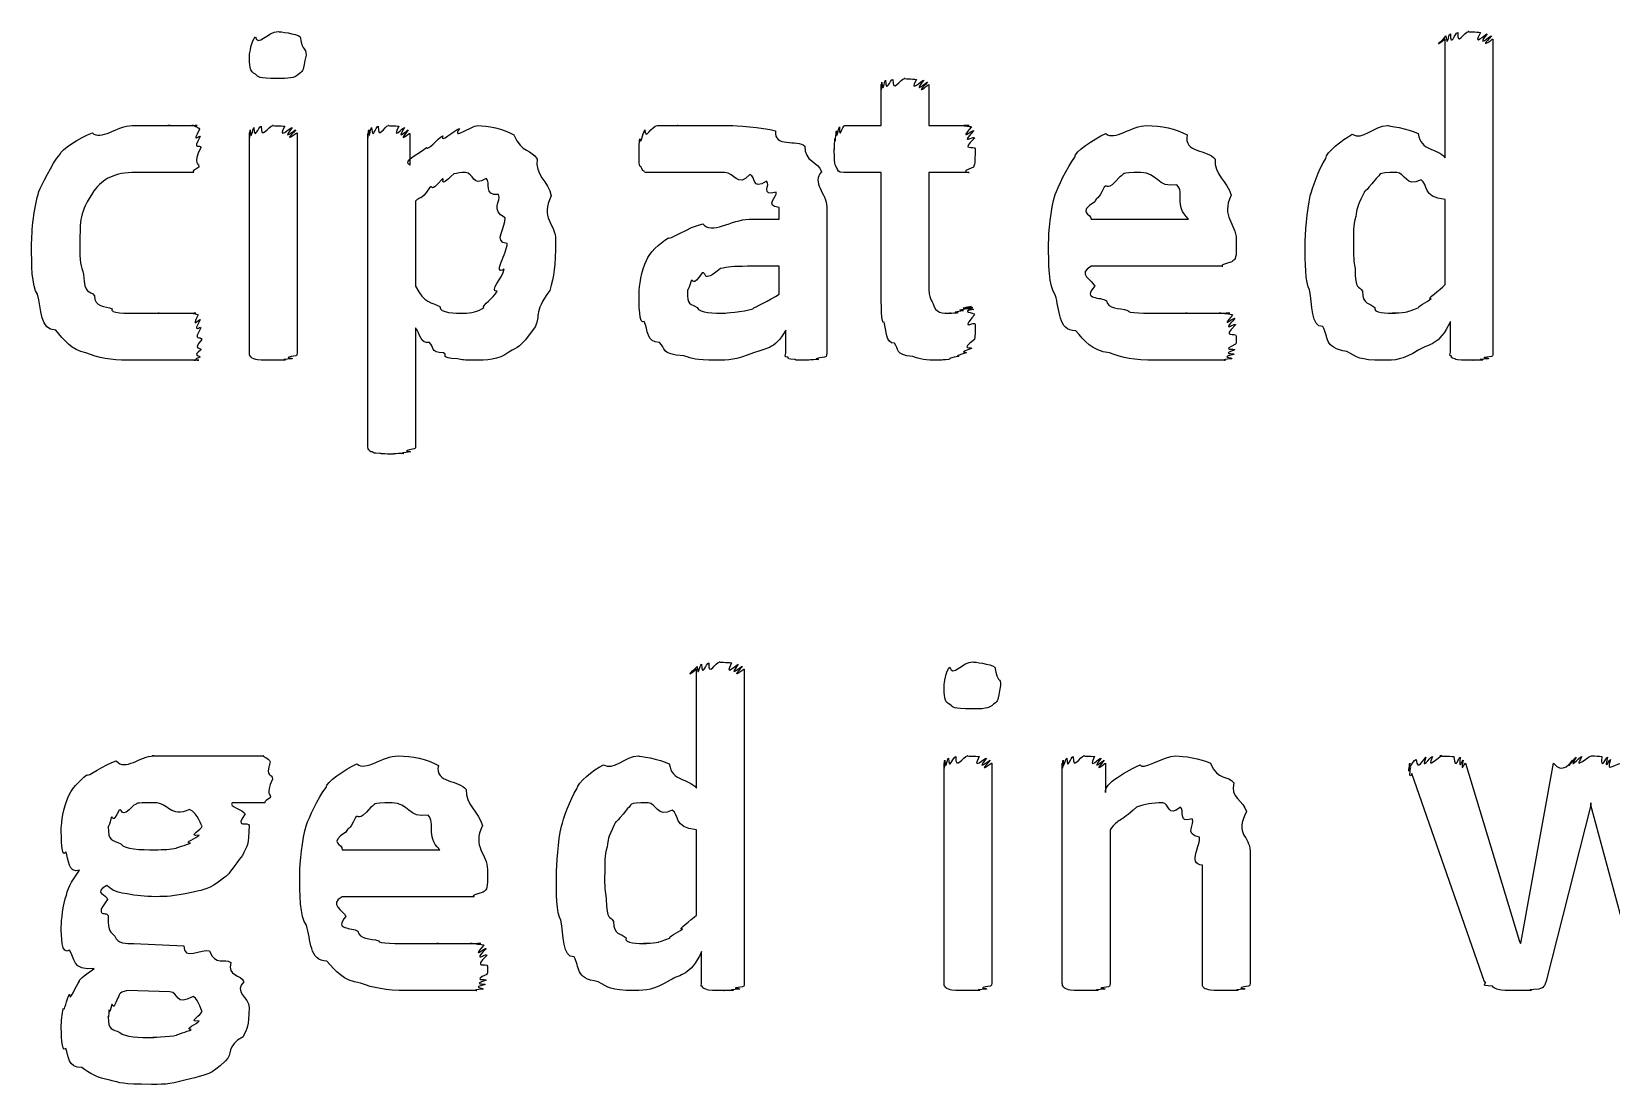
# Model space of a CAD drawing. Header units: millimetres. Extents: x 0 to 216, y 0 to 279.
# Drawn here: x 33.07 to 44.95, y 113.79 to 121.7 of the extents above; entities that cross this region are included whole.
import ezdxf

# ---------------------------------------------------------------- set-up
doc = ezdxf.new("R2010")
doc.units = ezdxf.units.MM
doc.layers.get('0').update_dxf_attribs({"linetype": 'CONTINUOUS'})

msp = doc.modelspace()

# ---------------------------------------------------------------- linework, layer by layer
at = {"color": 0}
for p, q in [((43.6989, 120.751), (43.6989, 121.643)), ((44.0574, 121.643), (44.0574, 119.284)), ((35.1345, 121.522), (35.1345, 121.522)), ((39.4589, 120.993), (39.4589, 121.302)), ((39.817, 121.302), (39.817, 120.993)), ((34.71, 119.284), (34.71, 120.938)), ((35.0683, 120.938), (35.0683, 119.284)), ((35.6002, 118.584), (35.6002, 120.933)), ((35.9145, 120.933), (35.9145, 120.696)), ((39.183, 120.993), (39.4589, 120.993)), ((39.817, 120.993), (40.1204, 120.993)), ((39.4589, 120.64), (39.1777, 120.64)), ((39.4589, 119.747), (39.4589, 120.64)), ((40.1204, 120.64), (39.817, 120.64)), ((39.817, 120.64), (39.817, 119.869)), ((43.6989, 119.797), (43.6989, 120.437)), ((35.9586, 120.425), (35.9586, 119.786)), ((38.6913, 120.288), (38.6913, 120.376)), ((39.0493, 120.381), (39.0493, 119.284)), ((38.4651, 120.288), (38.6913, 120.288)), ((41.0365, 120.288), (41.7696, 120.288)), ((36.6476, 120.106), (36.6476, 120.106)), ((37.0113, 120.133), (37.0113, 120.133)), ((42.128, 120.139), (42.128, 120.078)), ((38.6913, 119.935), (38.4542, 119.935)), ((38.6913, 119.725), (38.6913, 119.935)), ((42.0232, 119.935), (41.0365, 119.935)), ((40.1645, 119.499), (40.1645, 119.499)), ((43.7374, 119.29), (43.7374, 119.521)), ((34.3504, 119.384), (34.3504, 119.384)), ((35.9586, 119.472), (35.9586, 118.584)), ((38.7406, 119.284), (38.7406, 119.455)), ((38.0697, 116.013), (38.0697, 116.906)), ((38.4281, 116.906), (38.4281, 114.547)), ((40.356, 116.785), (40.356, 116.785)), ((34.276, 116.255), (34.8161, 116.255)), ((39.9313, 114.547), (39.9313, 116.2)), ((40.2897, 116.2), (40.2897, 114.547)), ((40.8203, 114.547), (40.8203, 116.2)), ((41.1455, 116.2), (41.1455, 115.98)), ((43.8506, 116.2), (44.2584, 114.861)), ((44.2694, 114.861), (44.5121, 116.2)), ((34.8823, 116.079), (34.8823, 116.079)), ((43.9939, 114.558), (43.4481, 116.123)), ((34.8216, 115.903), (34.5791, 115.903)), ((44.7933, 115.886), (44.4571, 114.563)), ((44.7933, 115.886), (44.7933, 115.903)), ((44.7933, 115.903), (44.7933, 115.886)), ((45.1513, 114.563), (44.7933, 115.886)), ((34.3531, 115.726), (34.3531, 115.726)), ((38.0697, 115.059), (38.0697, 115.699)), ((41.1787, 115.699), (41.1787, 114.547)), ((35.4072, 115.55), (36.1403, 115.55)), ((42.2314, 115.539), (42.2314, 114.547)), ((36.4987, 115.401), (36.4987, 115.34)), ((41.873, 114.547), (41.873, 115.434)), ((36.394, 115.197), (35.4072, 115.197)), ((44.2584, 114.861), (44.2641, 114.844)), ((44.2641, 114.844), (44.2694, 114.861)), ((33.8405, 114.844), (34.2153, 114.828)), ((38.1081, 114.552), (38.1081, 114.784)), ((34.1106, 114.481), (33.7909, 114.492)), ((34.3531, 114.337), (34.3531, 114.337))]:
    msp.add_line(p, q, dxfattribs=at)
for points in [[(34.71, 121.522), (34.71, 121.529), (34.7238, 121.634), (34.7541, 121.66)], [(34.7541, 121.66), (34.772, 121.58), (34.8437, 121.699), (34.925, 121.699)], [(34.925, 121.699), (34.9333, 121.699), (35.06, 121.685), (35.0904, 121.66)], [(35.0904, 121.66), (35.1096, 121.533), (35.1345, 121.591), (35.1345, 121.522)], [(43.6989, 121.643), (43.5832, 121.551), (43.7003, 121.657), (43.7046, 121.666)], [(43.7046, 121.666), (43.7113, 121.567), (43.7226, 121.678), (43.7374, 121.682)], [(43.7374, 121.682), (43.7402, 121.573), (43.7705, 121.689), (43.7928, 121.693)], [(43.7928, 121.693), (43.7843, 121.58), (43.8422, 121.699), (43.8753, 121.699)], [(43.8753, 121.699), (43.8549, 121.699), (43.9416, 121.696), (43.9635, 121.693)], [(43.9635, 121.693), (43.899, 121.573), (44.002, 121.685), (44.0133, 121.682)], [(44.0133, 121.682), (43.9251, 121.567), (44.038, 121.672), (44.0461, 121.666)], [(44.0461, 121.666), (43.9388, 121.551), (44.0574, 121.65), (44.0574, 121.643)], [(34.7541, 121.379), (34.71, 121.393), (34.71, 121.452), (34.71, 121.522)], [(35.1345, 121.522), (35.1096, 121.397), (35.1179, 121.409), (35.0848, 121.384)], [(34.9195, 121.346), (34.7679, 121.346), (34.7831, 121.357), (34.7541, 121.379)], [(35.0848, 121.384), (35.0477, 121.346), (34.9994, 121.346), (34.9195, 121.346)], [(39.4589, 121.302), (39.4589, 121.202), (39.46, 121.31), (39.4642, 121.319)], [(39.4642, 121.319), (39.4698, 121.216), (39.4808, 121.331), (39.4917, 121.335)], [(39.4917, 121.335), (39.4945, 121.225), (39.5249, 121.34), (39.5471, 121.34)], [(39.5471, 121.34), (39.5429, 121.227), (39.6021, 121.346), (39.6353, 121.346)], [(39.6353, 121.346), (39.6131, 121.346), (39.7013, 121.343), (39.7235, 121.34)], [(39.7235, 121.34), (39.66, 121.225), (39.7676, 121.338), (39.7785, 121.335)], [(39.7785, 121.335), (39.6861, 121.216), (39.8018, 121.325), (39.806, 121.319)], [(39.806, 121.319), (39.697, 121.202), (39.817, 121.304), (39.817, 121.302)], [(33.2865, 120.778), (33.2838, 120.806), (33.4367, 120.905), (33.5291, 120.938)], [(33.5291, 120.938), (33.5855, 120.875), (33.7192, 120.993), (33.8267, 120.993)], [(33.8267, 120.993), (33.8612, 120.993), (33.9273, 120.993), (33.9755, 120.993)], [(33.9755, 120.993), (33.9604, 120.993), (34.072, 120.993), (34.1133, 120.993)], [(34.1133, 120.993), (34.0417, 120.993), (34.1905, 120.993), (34.2236, 120.993)], [(34.2236, 120.993), (34.2249, 120.993), (34.2787, 120.993), (34.2897, 120.993)], [(34.2897, 120.993), (34.2511, 120.993), (34.3131, 120.993), (34.3173, 120.993)], [(34.3173, 120.993), (34.2622, 120.993), (34.3297, 120.983), (34.3338, 120.966)], [(34.3338, 120.966), (34.269, 120.842), (34.3393, 120.933), (34.3393, 120.91)], [(34.3393, 120.91), (34.2732, 120.797), (34.3449, 120.861), (34.3449, 120.828)], [(34.71, 120.938), (34.71, 120.846), (34.7114, 120.952), (34.7156, 120.96)], [(34.7156, 120.96), (34.7211, 120.861), (34.7321, 120.972), (34.7431, 120.977)], [(34.7431, 120.977), (34.7459, 120.872), (34.7762, 120.988), (34.7982, 120.988)], [(34.7982, 120.988), (34.7941, 120.875), (34.8534, 120.993), (34.8864, 120.993)], [(34.8864, 120.993), (34.8644, 120.993), (34.9526, 120.99), (34.9746, 120.988)], [(34.9746, 120.988), (34.9112, 120.872), (35.0187, 120.983), (35.0297, 120.977)], [(35.0297, 120.977), (34.9374, 120.861), (35.0532, 120.967), (35.0573, 120.96)], [(35.0573, 120.96), (34.9484, 120.846), (35.0683, 120.945), (35.0683, 120.938)], [(35.6002, 120.933), (35.6002, 120.85), (35.6016, 120.956), (35.6059, 120.96)], [(35.6059, 120.96), (35.6073, 120.861), (35.6168, 120.972), (35.6277, 120.977)], [(35.6277, 120.977), (35.6334, 120.872), (35.6581, 120.988), (35.6775, 120.988)], [(35.6775, 120.988), (35.6732, 120.875), (35.7244, 120.993), (35.7547, 120.993)], [(35.7547, 120.993), (35.7353, 120.993), (35.8126, 120.99), (35.8316, 120.988)], [(35.8316, 120.988), (35.7724, 120.872), (35.8648, 120.983), (35.8757, 120.977)], [(35.8757, 120.977), (35.7988, 120.861), (35.8994, 120.967), (35.9033, 120.96)], [(35.9033, 120.96), (35.8098, 120.846), (35.9145, 120.944), (35.9145, 120.933)], [(36.0412, 120.828), (36.0521, 120.802), (36.1213, 120.894), (36.1625, 120.916)], [(36.1625, 120.916), (36.1364, 120.85), (36.2479, 120.96), (36.2892, 120.971)], [(36.2892, 120.971), (36.2204, 120.875), (36.3788, 120.993), (36.4271, 120.993)], [(36.4271, 120.993), (36.4931, 120.993), (36.6229, 120.968), (36.697, 120.922)], [(36.697, 120.922), (36.7577, 120.784), (36.8293, 120.817), (36.8734, 120.74)], [(37.6439, 120.894), (37.6495, 120.831), (37.6633, 120.938), (37.6823, 120.96)], [(37.6823, 120.96), (37.6851, 120.875), (37.7321, 120.993), (37.7762, 120.993)], [(37.7762, 120.993), (37.7733, 120.993), (37.8714, 120.993), (37.9307, 120.993)], [(37.9307, 120.993), (37.8919, 120.993), (38.0517, 120.993), (38.118, 120.993)], [(38.118, 120.993), (38.1455, 120.993), (38.257, 120.993), (38.3275, 120.993)], [(38.3275, 120.993), (38.3466, 120.993), (38.5713, 120.979), (38.6637, 120.954)], [(38.6637, 120.954), (38.6486, 120.824), (38.8288, 120.89), (38.8842, 120.839)], [(39.1114, 120.899), (39.1128, 120.835), (39.1185, 120.939), (39.1224, 120.954)], [(39.1224, 120.954), (39.1238, 120.863), (39.1365, 120.978), (39.1446, 120.982)], [(39.1446, 120.982), (39.1418, 120.875), (39.1679, 120.993), (39.183, 120.993)], [(40.1204, 120.993), (40.0237, 120.993), (40.1327, 120.989), (40.1366, 120.982)], [(40.1366, 120.982), (40.0346, 120.863), (40.1493, 120.968), (40.1532, 120.954)], [(40.1532, 120.954), (40.0431, 120.835), (40.1588, 120.922), (40.1588, 120.899)], [(40.9152, 120.756), (40.9113, 120.795), (41.0545, 120.891), (41.1469, 120.933)], [(41.1469, 120.933), (41.2129, 120.875), (41.3413, 120.993), (41.4556, 120.993)], [(41.4556, 120.993), (41.5618, 120.993), (41.6733, 120.968), (41.7587, 120.922)], [(41.7587, 120.922), (41.7311, 120.784), (41.9132, 120.817), (41.9682, 120.74)], [(42.8004, 120.745), (42.8032, 120.79), (42.9218, 120.886), (42.999, 120.927)], [(42.999, 120.927), (43.0759, 120.875), (43.1641, 120.993), (43.2636, 120.993)], [(43.2636, 120.993), (43.2594, 120.993), (43.4248, 120.972), (43.495, 120.933)], [(43.495, 120.933), (43.5169, 120.795), (43.633, 120.831), (43.6989, 120.751)], [(34.3449, 120.828), (34.2732, 120.696), (34.3393, 120.708), (34.3283, 120.679)], [(35.9145, 120.696), (35.8539, 120.729), (35.9999, 120.79), (36.0412, 120.828)], [(37.6382, 120.795), (37.6382, 120.787), (37.6396, 120.872), (37.6439, 120.894)], [(37.6382, 120.729), (37.6382, 120.72), (37.6382, 120.773), (37.6382, 120.795)], [(38.8842, 120.839), (38.88, 120.72), (38.9848, 120.723), (39.0109, 120.646)], [(39.1061, 120.817), (39.1061, 120.79), (39.1072, 120.878), (39.1114, 120.899)], [(39.1224, 120.679), (39.1061, 120.696), (39.1061, 120.753), (39.1061, 120.817)], [(40.1588, 120.899), (40.0459, 120.79), (40.1645, 120.85), (40.1645, 120.817)], [(40.1645, 120.817), (40.1645, 120.696), (40.1602, 120.708), (40.1532, 120.679)], [(33.1266, 120.497), (33.1487, 120.541), (33.2204, 120.704), (33.2865, 120.778)], [(34.3283, 120.679), (34.2511, 120.64), (34.3035, 120.64), (34.2897, 120.64)], [(36.8734, 120.74), (36.8487, 120.629), (36.9563, 120.57), (36.9782, 120.464)], [(37.6548, 120.679), (37.641, 120.68), (37.641, 120.709), (37.6382, 120.729)], [(37.677, 120.651), (37.6562, 120.654), (37.6619, 120.668), (37.6548, 120.679)], [(39.1777, 120.64), (39.1308, 120.64), (39.1365, 120.653), (39.1224, 120.679)], [(40.1532, 120.679), (40.0322, 120.64), (40.1341, 120.64), (40.1204, 120.64)], [(40.7666, 120.475), (40.7857, 120.522), (40.852, 120.679), (40.9152, 120.756)], [(41.9682, 120.74), (41.9587, 120.629), (42.0631, 120.571), (42.0896, 120.469)], [(42.6847, 120.464), (42.697, 120.515), (42.7482, 120.668), (42.8004, 120.745)], [(33.8542, 120.64), (33.6917, 120.64), (33.6131, 120.594), (33.5401, 120.503)], [(34.0251, 120.64), (33.8942, 120.64), (33.9204, 120.64), (33.8542, 120.64)], [(34.1464, 120.64), (34.1078, 120.64), (34.072, 120.64), (34.0251, 120.64)], [(34.2346, 120.64), (34.1767, 120.64), (34.1822, 120.64), (34.1464, 120.64)], [(34.2897, 120.64), (34.2208, 120.64), (34.2567, 120.64), (34.2346, 120.64)], [(36.1569, 120.591), (36.0592, 120.475), (36.0962, 120.554), (36.0634, 120.525)], [(36.2451, 120.629), (36.1184, 120.508), (36.1858, 120.609), (36.1569, 120.591)], [(36.3333, 120.64), (36.2948, 120.64), (36.274, 120.636), (36.2451, 120.629)], [(36.4878, 120.596), (36.3859, 120.522), (36.3954, 120.64), (36.3333, 120.64)], [(36.5813, 120.475), (36.467, 120.464), (36.5277, 120.566), (36.4878, 120.596)], [(37.7045, 120.64), (37.6714, 120.64), (37.6837, 120.643), (37.677, 120.651)], [(37.7762, 120.64), (37.6961, 120.64), (37.7183, 120.64), (37.7045, 120.64)], [(37.8975, 120.64), (37.7624, 120.64), (37.8093, 120.64), (37.7762, 120.64)], [(38.063, 120.64), (37.9758, 120.64), (37.9444, 120.64), (37.8975, 120.64)], [(38.2834, 120.64), (38.1042, 120.64), (38.1289, 120.64), (38.063, 120.64)], [(38.4708, 120.624), (38.3769, 120.522), (38.3565, 120.64), (38.2834, 120.64)], [(38.5974, 120.574), (38.4789, 120.5), (38.5216, 120.613), (38.4708, 120.624)], [(38.669, 120.492), (38.5452, 120.456), (38.6306, 120.552), (38.5974, 120.574)], [(39.0109, 120.646), (38.9308, 120.566), (39.0493, 120.481), (39.0493, 120.381)], [(41.2517, 120.607), (41.1469, 120.482), (41.1688, 120.563), (41.1357, 120.53)], [(41.4115, 120.64), (41.238, 120.64), (41.2983, 120.629), (41.2517, 120.607)], [(41.6814, 120.547), (41.5353, 120.522), (41.5325, 120.64), (41.4115, 120.64)], [(43.1807, 120.596), (43.0788, 120.464), (43.1063, 120.526), (43.0816, 120.475)], [(43.3352, 120.64), (43.1641, 120.64), (43.2248, 120.625), (43.1807, 120.596)], [(43.5169, 120.585), (43.4026, 120.522), (43.3973, 120.64), (43.3352, 120.64)], [(43.6989, 120.437), (43.5197, 120.453), (43.5751, 120.552), (43.5169, 120.585)], [(33.0715, 120.089), (33.0715, 120.2), (33.0895, 120.387), (33.1266, 120.497)], [(33.5401, 120.503), (33.4312, 120.338), (33.4353, 120.278), (33.4353, 120.106)], [(36.0634, 120.525), (35.9929, 120.42), (35.9943, 120.465), (35.9586, 120.425)], [(36.631, 120.299), (36.5153, 120.361), (36.6063, 120.422), (36.5813, 120.475)], [(36.9782, 120.464), (36.8928, 120.301), (37.0113, 120.25), (37.0113, 120.133)], [(38.6913, 120.376), (38.5755, 120.39), (38.6828, 120.458), (38.669, 120.492)], [(40.7169, 120.106), (40.7169, 120.184), (40.7335, 120.365), (40.7666, 120.475)], [(41.1357, 120.53), (41.0834, 120.42), (41.082, 120.464), (41.064, 120.42)], [(41.7696, 120.288), (41.6567, 120.398), (41.7435, 120.483), (41.6814, 120.547)], [(42.0896, 120.469), (42.0095, 120.305), (42.128, 120.256), (42.128, 120.139)], [(42.6462, 120.089), (42.6462, 120.177), (42.6586, 120.354), (42.6847, 120.464)], [(43.0816, 120.475), (43.028, 120.365), (43.0375, 120.372), (43.0265, 120.31)], [(41.064, 120.42), (40.9293, 120.334), (41.0365, 120.334), (41.0365, 120.288)], [(43.0265, 120.31), (43.0057, 120.239), (43.01, 120.184), (43.01, 120.122)], [(36.6476, 120.106), (36.5333, 120.114), (36.642, 120.235), (36.631, 120.299)], [(37.8587, 120.15), (37.8548, 120.125), (38.0146, 120.232), (38.118, 120.255)], [(38.118, 120.255), (38.1787, 120.169), (38.3357, 120.288), (38.4651, 120.288)], [(33.1156, 119.725), (33.0715, 119.783), (33.0715, 119.953), (33.0715, 120.089)], [(33.4353, 120.106), (33.4312, 119.96), (33.4436, 119.94), (33.4629, 119.874)], [(36.6254, 119.913), (36.5333, 119.864), (36.6476, 120.04), (36.6476, 120.106)], [(37.0113, 120.133), (37.0113, 119.926), (36.9962, 119.866), (36.9672, 119.753)], [(37.6936, 119.979), (37.7155, 120.034), (37.7885, 120.106), (37.8587, 120.15)], [(40.7666, 119.72), (40.7169, 119.783), (40.7169, 119.958), (40.7169, 120.106)], [(42.128, 120.078), (42.128, 119.979), (42.1171, 119.99), (42.0949, 119.968)], [(42.6791, 119.759), (42.6462, 119.805), (42.6462, 119.975), (42.6462, 120.089)], [(43.01, 120.122), (43.0057, 119.99), (43.0128, 119.984), (43.0209, 119.918)], [(37.6382, 119.736), (37.6382, 119.776), (37.6562, 119.908), (37.6936, 119.979)], [(42.0949, 119.968), (41.9654, 119.935), (42.0479, 119.935), (42.0232, 119.935)], [(33.4629, 119.874), (33.4684, 119.714), (33.5084, 119.759), (33.5456, 119.714)], [(36.5704, 119.747), (36.5069, 119.743), (36.6145, 119.853), (36.6254, 119.913)], [(38.1123, 119.885), (38.0351, 119.769), (38.0478, 119.849), (38.0298, 119.825)], [(38.2503, 119.918), (38.1081, 119.798), (38.1483, 119.899), (38.1123, 119.885)], [(38.4542, 119.935), (38.3399, 119.935), (38.3081, 119.929), (38.2503, 119.918)], [(39.817, 119.869), (39.8141, 119.677), (39.8279, 119.701), (39.8501, 119.654)], [(41.0365, 119.935), (40.9293, 119.88), (41.045, 119.83), (41.064, 119.786)], [(43.0209, 119.918), (43.0237, 119.743), (43.0498, 119.798), (43.0759, 119.747)], [(33.2534, 119.455), (33.1336, 119.452), (33.1487, 119.618), (33.1156, 119.725)], [(35.9586, 119.786), (36.0193, 119.651), (36.0811, 119.668), (36.1403, 119.632)], [(36.4712, 119.626), (36.4561, 119.64), (36.5442, 119.695), (36.5704, 119.747)], [(36.9672, 119.753), (36.8378, 119.585), (36.9023, 119.549), (36.8515, 119.472)], [(37.677, 119.521), (37.6382, 119.485), (37.6382, 119.655), (37.6382, 119.736)], [(38.0298, 119.825), (37.998, 119.721), (38.0023, 119.776), (38.0023, 119.747)], [(38.0023, 119.747), (37.998, 119.64), (38.0256, 119.655), (38.0739, 119.626)], [(38.4926, 119.615), (38.505, 119.629), (38.6211, 119.677), (38.6913, 119.725)], [(39.4808, 119.516), (39.4589, 119.485), (39.4589, 119.659), (39.4589, 119.747)], [(40.9208, 119.45), (40.7857, 119.45), (40.8023, 119.612), (40.7666, 119.72)], [(41.064, 119.786), (40.9663, 119.677), (41.111, 119.709), (41.1522, 119.676)], [(42.7785, 119.483), (42.6903, 119.475), (42.7013, 119.651), (42.6791, 119.759)], [(43.0759, 119.747), (43.0759, 119.644), (43.1327, 119.659), (43.1698, 119.626)], [(43.5942, 119.692), (43.5462, 119.684), (43.6619, 119.756), (43.6989, 119.797)], [(33.5456, 119.714), (33.5414, 119.626), (33.6255, 119.637), (33.6779, 119.615)], [(33.6779, 119.615), (33.6476, 119.582), (33.7936, 119.582), (33.8598, 119.582)], [(36.1403, 119.632), (36.1364, 119.582), (36.2589, 119.582), (36.3224, 119.582)], [(36.3224, 119.582), (36.3746, 119.582), (36.4299, 119.596), (36.4712, 119.626)], [(38.0739, 119.626), (38.0972, 119.582), (38.1963, 119.582), (38.2887, 119.582)], [(38.2887, 119.582), (38.2626, 119.582), (38.4295, 119.593), (38.4926, 119.615)], [(39.8501, 119.654), (39.8625, 119.582), (39.9189, 119.582), (39.9824, 119.582)], [(40.0375, 119.587), (39.9768, 119.593), (40.065, 119.6), (40.0763, 119.604)], [(40.0763, 119.604), (40.0018, 119.604), (40.101, 119.616), (40.1091, 119.621)], [(40.1091, 119.621), (40.0209, 119.615), (40.1285, 119.632), (40.1366, 119.632)], [(40.1366, 119.632), (40.0322, 119.615), (40.1436, 119.629), (40.1479, 119.626)], [(40.1479, 119.626), (40.0389, 119.611), (40.1532, 119.621), (40.1532, 119.61)], [(40.1532, 119.61), (40.0431, 119.593), (40.1588, 119.589), (40.1588, 119.571)], [(41.1522, 119.676), (41.1649, 119.615), (41.2461, 119.622), (41.312, 119.604)], [(41.312, 119.604), (41.2972, 119.582), (41.4584, 119.582), (41.5548, 119.582)], [(43.1698, 119.626), (43.1532, 119.582), (43.2608, 119.582), (43.3243, 119.582)], [(43.4125, 119.593), (43.4206, 119.596), (43.4703, 119.611), (43.5007, 119.626)], [(43.5007, 119.626), (43.4799, 119.629), (43.561, 119.666), (43.5942, 119.692)], [(33.8598, 119.582), (33.8983, 119.582), (33.9824, 119.582), (34.0306, 119.582)], [(34.0306, 119.582), (33.9935, 119.582), (34.1202, 119.582), (34.1574, 119.582)], [(34.1574, 119.582), (34.185, 119.582), (34.2236, 119.582), (34.2456, 119.582)], [(34.2456, 119.582), (34.2319, 119.582), (34.2911, 119.582), (34.3063, 119.582)], [(34.3063, 119.582), (34.2539, 119.582), (34.3187, 119.578), (34.3228, 119.571)], [(34.3228, 119.571), (34.2649, 119.45), (34.3352, 119.55), (34.3393, 119.532)], [(34.3393, 119.532), (34.2732, 119.417), (34.3449, 119.496), (34.3449, 119.472)], [(37.7927, 119.362), (37.6936, 119.362), (37.7059, 119.458), (37.677, 119.521)], [(39.558, 119.356), (39.4917, 119.357), (39.4988, 119.452), (39.4808, 119.516)], [(39.9824, 119.582), (39.9464, 119.582), (40.0223, 119.584), (40.0375, 119.587)], [(40.1588, 119.571), (40.0459, 119.439), (40.1645, 119.528), (40.1645, 119.499)], [(40.1645, 119.499), (40.1645, 119.362), (40.1616, 119.412), (40.1588, 119.384)], [(41.5548, 119.582), (41.5879, 119.582), (41.6994, 119.582), (41.7587, 119.582)], [(41.7587, 119.582), (41.705, 119.582), (41.8663, 119.582), (41.9075, 119.582)], [(41.9075, 119.582), (41.9075, 119.582), (41.9862, 119.582), (42.0123, 119.582)], [(42.0123, 119.582), (41.9626, 119.582), (42.0631, 119.582), (42.0783, 119.582)], [(42.0783, 119.582), (41.9876, 119.582), (42.0963, 119.578), (42.1005, 119.571)], [(42.1005, 119.571), (41.9985, 119.452), (42.1128, 119.557), (42.1171, 119.543)], [(42.1171, 119.543), (42.0067, 119.428), (42.1224, 119.516), (42.1224, 119.494)], [(42.1224, 119.494), (42.0095, 119.384), (42.128, 119.444), (42.128, 119.411)], [(42.9602, 119.295), (42.7814, 119.32), (42.8255, 119.406), (42.7785, 119.483)], [(43.3243, 119.582), (43.2442, 119.582), (43.3821, 119.585), (43.4125, 119.593)], [(43.7374, 119.521), (43.6492, 119.331), (43.5804, 119.357), (43.5007, 119.306)], [(33.4794, 119.284), (33.372, 119.306), (33.3155, 119.381), (33.2534, 119.455)], [(34.3449, 119.472), (34.276, 119.364), (34.3504, 119.417), (34.3504, 119.384)], [(34.3504, 119.384), (34.276, 119.302), (34.3476, 119.328), (34.3449, 119.306)], [(36.0634, 119.362), (35.9929, 119.35), (35.9943, 119.43), (35.9586, 119.472)], [(36.1678, 119.284), (36.0634, 119.287), (36.099, 119.331), (36.0634, 119.362)], [(36.8515, 119.472), (36.7358, 119.313), (36.7358, 119.334), (36.6586, 119.29)], [(37.9748, 119.262), (37.7927, 119.273), (37.8435, 119.318), (37.7927, 119.362)], [(38.7406, 119.455), (38.6525, 119.302), (38.5865, 119.32), (38.4983, 119.284)], [(40.1588, 119.384), (40.0389, 119.302), (40.1479, 119.331), (40.1366, 119.318)], [(41.1745, 119.284), (41.0393, 119.302), (40.9896, 119.375), (40.9208, 119.45)], [(42.128, 119.411), (42.128, 119.328), (42.1252, 119.368), (42.1224, 119.35)], [(33.7936, 119.229), (33.6696, 119.229), (33.5704, 119.247), (33.4794, 119.284)], [(34.3393, 119.251), (34.269, 119.229), (34.3352, 119.229), (34.3283, 119.229)], [(34.3449, 119.306), (34.2732, 119.258), (34.3421, 119.265), (34.3393, 119.251)], [(34.7156, 119.262), (34.71, 119.258), (34.71, 119.276), (34.71, 119.284)], [(34.7431, 119.24), (34.7211, 119.243), (34.7224, 119.254), (34.7156, 119.262)], [(35.0573, 119.262), (34.9374, 119.243), (35.0435, 119.247), (35.0297, 119.24)], [(35.0683, 119.284), (35.0655, 119.258), (35.0642, 119.269), (35.0573, 119.262)], [(36.2726, 119.24), (36.1322, 119.247), (36.2038, 119.265), (36.1678, 119.284)], [(36.6586, 119.29), (36.5813, 119.229), (36.4931, 119.229), (36.394, 119.229)], [(38.2171, 119.229), (38.0531, 119.229), (38.0478, 119.24), (37.9748, 119.262)], [(38.4983, 119.284), (38.3575, 119.229), (38.3163, 119.229), (38.2171, 119.229)], [(38.7572, 119.251), (38.7255, 119.251), (38.7406, 119.269), (38.7406, 119.284)], [(38.807, 119.235), (38.7477, 119.236), (38.7685, 119.243), (38.7572, 119.251)], [(39.0331, 119.251), (38.9089, 119.236), (39.0052, 119.237), (38.9834, 119.235)], [(39.0493, 119.284), (39.0493, 119.251), (39.044, 119.258), (39.0331, 119.251)], [(39.6956, 119.257), (39.5609, 119.269), (39.5937, 119.312), (39.558, 119.356)], [(39.8886, 119.229), (39.7895, 119.229), (39.751, 119.237), (39.6956, 119.257)], [(40.0375, 119.257), (39.9397, 119.24), (39.9905, 119.242), (39.9658, 119.235)], [(40.0981, 119.284), (39.9838, 119.254), (40.0597, 119.264), (40.0375, 119.257)], [(40.1366, 119.318), (40.0209, 119.276), (40.1161, 119.295), (40.0981, 119.284)], [(41.5216, 119.229), (41.3561, 119.229), (41.2736, 119.247), (41.1745, 119.284)], [(42.1114, 119.273), (41.9957, 119.247), (42.1019, 119.251), (42.0949, 119.24)], [(42.1171, 119.306), (42.0028, 119.269), (42.1143, 119.284), (42.1114, 119.273)], [(42.1224, 119.35), (42.0067, 119.295), (42.1199, 119.32), (42.1171, 119.306)], [(43.2304, 119.229), (43.0498, 119.229), (43.0375, 119.251), (42.9602, 119.295)], [(43.5007, 119.306), (43.3698, 119.229), (43.3296, 119.229), (43.2304, 119.229)], [(43.743, 119.262), (43.7265, 119.258), (43.7374, 119.279), (43.7374, 119.29)], [(43.7705, 119.24), (43.7374, 119.243), (43.7501, 119.254), (43.743, 119.262)], [(44.0461, 119.257), (43.9279, 119.243), (44.0351, 119.247), (44.0242, 119.24)], [(44.0574, 119.284), (44.0574, 119.254), (44.0531, 119.264), (44.0461, 119.257)], [(33.9535, 119.229), (33.8432, 119.229), (33.8487, 119.229), (33.7936, 119.229)], [(34.1023, 119.229), (33.9494, 119.229), (34.0086, 119.229), (33.9535, 119.229)], [(34.2236, 119.229), (34.1588, 119.229), (34.1492, 119.229), (34.1023, 119.229)], [(34.3008, 119.229), (34.2291, 119.229), (34.2594, 119.229), (34.2236, 119.229)], [(34.3283, 119.229), (34.258, 119.229), (34.3145, 119.229), (34.3008, 119.229)], [(34.7982, 119.229), (34.7459, 119.232), (34.7569, 119.236), (34.7431, 119.24)], [(34.8864, 119.229), (34.7941, 119.229), (34.823, 119.229), (34.7982, 119.229)], [(34.9746, 119.229), (34.8644, 119.229), (34.9222, 119.229), (34.8864, 119.229)], [(35.0297, 119.24), (34.9112, 119.232), (34.9994, 119.232), (34.9746, 119.229)], [(36.394, 119.229), (36.3195, 119.229), (36.3086, 119.232), (36.2726, 119.24)], [(38.8952, 119.229), (38.7918, 119.229), (38.8288, 119.231), (38.807, 119.235)], [(38.9834, 119.235), (38.8691, 119.229), (38.935, 119.229), (38.8952, 119.229)], [(39.9658, 119.235), (39.8886, 119.229), (39.9136, 119.229), (39.8886, 119.229)], [(41.7368, 119.229), (41.5657, 119.229), (41.5988, 119.229), (41.5216, 119.229)], [(41.9132, 119.229), (41.8151, 119.229), (41.8028, 119.229), (41.7368, 119.229)], [(42.0398, 119.229), (41.9185, 119.229), (41.964, 119.229), (41.9132, 119.229)], [(42.0949, 119.24), (41.9848, 119.229), (42.073, 119.229), (42.0398, 119.229)], [(43.8203, 119.229), (43.7624, 119.232), (43.7843, 119.236), (43.7705, 119.24)], [(43.9028, 119.229), (43.8037, 119.229), (43.8422, 119.229), (43.8203, 119.229)], [(43.9745, 119.229), (43.8616, 119.229), (43.9279, 119.229), (43.9028, 119.229)], [(44.0242, 119.24), (43.9057, 119.232), (43.9967, 119.232), (43.9745, 119.229)], [(35.6059, 118.557), (35.6002, 118.554), (35.6002, 118.573), (35.6002, 118.584)], [(35.6334, 118.54), (35.6112, 118.539), (35.6126, 118.55), (35.6059, 118.557)], [(35.6884, 118.529), (35.6362, 118.528), (35.6471, 118.533), (35.6334, 118.54)], [(35.7766, 118.524), (35.6842, 118.524), (35.7131, 118.526), (35.6884, 118.529)], [(35.8648, 118.529), (35.7547, 118.524), (35.8126, 118.524), (35.7766, 118.524)], [(35.9198, 118.54), (35.8013, 118.528), (35.8895, 118.529), (35.8648, 118.529)], [(35.9474, 118.562), (35.8278, 118.539), (35.9336, 118.544), (35.9198, 118.54)], [(35.9586, 118.584), (35.9558, 118.557), (35.9544, 118.57), (35.9474, 118.562)], [(38.0697, 116.906), (37.9539, 116.814), (38.0711, 116.92), (38.0753, 116.928)], [(38.0753, 116.928), (38.082, 116.829), (38.0929, 116.94), (38.1081, 116.944)], [(38.1081, 116.944), (38.1109, 116.836), (38.1413, 116.951), (38.1635, 116.955)], [(38.1635, 116.955), (38.155, 116.842), (38.2129, 116.961), (38.2461, 116.961)], [(38.2461, 116.961), (38.2252, 116.961), (38.3124, 116.958), (38.3342, 116.955)], [(38.3342, 116.955), (38.2693, 116.836), (38.3727, 116.947), (38.384, 116.944)], [(38.384, 116.944), (38.2958, 116.829), (38.4087, 116.935), (38.4168, 116.928)], [(38.4168, 116.928), (38.3096, 116.814), (38.4281, 116.913), (38.4281, 116.906)], [(39.9313, 116.785), (39.9313, 116.792), (39.945, 116.896), (39.9754, 116.923)], [(39.9754, 116.923), (39.9934, 116.842), (40.065, 116.961), (40.1465, 116.961)], [(40.1465, 116.961), (40.1546, 116.961), (40.2816, 116.947), (40.3119, 116.923)], [(40.3119, 116.923), (40.331, 116.796), (40.356, 116.853), (40.356, 116.785)], [(39.9754, 116.641), (39.9313, 116.655), (39.9313, 116.714), (39.9313, 116.785)], [(40.356, 116.785), (40.331, 116.659), (40.3394, 116.672), (40.3063, 116.647)], [(40.1408, 116.608), (39.9891, 116.608), (40.0043, 116.619), (39.9754, 116.641)], [(40.3063, 116.647), (40.2689, 116.608), (40.2209, 116.608), (40.1408, 116.608)], [(33.4877, 116.112), (33.485, 116.09), (33.6228, 116.195), (33.7082, 116.217)], [(33.7082, 116.217), (33.7757, 116.137), (33.8901, 116.255), (33.9893, 116.255)], [(33.9893, 116.255), (33.9301, 116.255), (34.094, 116.255), (34.1381, 116.255)], [(34.1381, 116.255), (34.1395, 116.255), (34.2319, 116.255), (34.276, 116.255)], [(34.8161, 116.255), (34.801, 116.255), (34.8547, 116.24), (34.8657, 116.211)], [(34.8657, 116.211), (34.823, 116.079), (34.8823, 116.137), (34.8823, 116.079)], [(35.2859, 116.018), (35.282, 116.057), (35.4252, 116.153), (35.5177, 116.195)], [(35.5177, 116.195), (35.5836, 116.137), (35.7117, 116.255), (35.8263, 116.255)], [(35.8263, 116.255), (35.9322, 116.255), (36.044, 116.231), (36.1294, 116.184)], [(36.1294, 116.184), (36.1019, 116.046), (36.2839, 116.079), (36.3389, 116.002)], [(37.1711, 116.007), (37.174, 116.053), (37.2925, 116.148), (37.3698, 116.189)], [(37.3698, 116.189), (37.4467, 116.137), (37.5349, 116.255), (37.6343, 116.255)], [(37.6343, 116.255), (37.6301, 116.255), (37.7956, 116.235), (37.8658, 116.195)], [(37.8658, 116.195), (37.8876, 116.057), (38.0037, 116.093), (38.0697, 116.013)], [(39.9313, 116.2), (39.9313, 116.108), (39.9327, 116.214), (39.9369, 116.222)], [(39.9369, 116.222), (39.9426, 116.123), (39.9535, 116.235), (39.9644, 116.239)], [(39.9644, 116.239), (39.9673, 116.134), (39.9976, 116.25), (40.0195, 116.25)], [(40.0195, 116.25), (40.0156, 116.137), (40.0748, 116.255), (40.1077, 116.255)], [(40.1077, 116.255), (40.0858, 116.255), (40.174, 116.253), (40.1959, 116.25)], [(40.1959, 116.25), (40.1327, 116.134), (40.24, 116.246), (40.2512, 116.239)], [(40.2512, 116.239), (40.1588, 116.123), (40.2745, 116.229), (40.2788, 116.222)], [(40.2788, 116.222), (40.1697, 116.108), (40.2897, 116.207), (40.2897, 116.2)], [(40.8203, 116.2), (40.8203, 116.108), (40.8217, 116.214), (40.8259, 116.222)], [(40.8259, 116.222), (40.827, 116.123), (40.8383, 116.235), (40.8534, 116.239)], [(40.8534, 116.239), (40.8563, 116.134), (40.8838, 116.25), (40.9028, 116.25)], [(40.9028, 116.25), (40.8975, 116.137), (40.9526, 116.255), (40.9857, 116.255)], [(40.9857, 116.255), (40.9593, 116.255), (41.0408, 116.253), (41.0626, 116.25)], [(41.0626, 116.25), (41.0034, 116.134), (41.1014, 116.246), (41.1124, 116.239)], [(41.1124, 116.239), (41.0256, 116.123), (41.1304, 116.229), (41.1346, 116.222)], [(41.1346, 116.222), (41.0365, 116.108), (41.1455, 116.207), (41.1455, 116.2)], [(41.1455, 115.98), (41.1247, 116.049), (41.3191, 116.145), (41.4045, 116.189)], [(41.4045, 116.189), (41.4154, 116.137), (41.5823, 116.255), (41.6747, 116.255)], [(41.6747, 116.255), (41.7269, 116.255), (41.8634, 116.236), (41.9336, 116.2)], [(41.9336, 116.2), (41.9887, 116.064), (42.0659, 116.114), (42.11, 116.052)], [(43.4315, 116.2), (43.415, 116.112), (43.4481, 116.219), (43.4813, 116.228)], [(43.4372, 116.167), (43.415, 116.093), (43.4315, 116.192), (43.4315, 116.2)], [(43.4481, 116.123), (43.422, 116.068), (43.44, 116.156), (43.4372, 116.167)], [(43.4813, 116.228), (43.4841, 116.126), (43.542, 116.24), (43.5529, 116.245)], [(43.5529, 116.245), (43.5102, 116.134), (43.5832, 116.25), (43.6026, 116.25)], [(43.6026, 116.25), (43.5501, 116.137), (43.6481, 116.255), (43.6742, 116.255)], [(43.6742, 116.255), (43.6136, 116.255), (43.7402, 116.253), (43.7624, 116.25)], [(43.7624, 116.25), (43.7748, 116.134), (43.8009, 116.247), (43.8118, 116.245)], [(43.8118, 116.245), (43.7967, 116.126), (43.8298, 116.233), (43.834, 116.222)], [(43.834, 116.222), (43.8079, 116.108), (43.8464, 116.207), (43.8506, 116.2)], [(44.5121, 116.2), (44.5795, 116.108), (44.6511, 116.214), (44.6553, 116.222)], [(44.6553, 116.222), (44.5904, 116.126), (44.6719, 116.24), (44.6828, 116.245)], [(44.6828, 116.245), (44.6126, 116.134), (44.7075, 116.25), (44.7269, 116.25)], [(44.7269, 116.25), (44.6525, 116.137), (44.7724, 116.255), (44.7985, 116.255)], [(44.7985, 116.255), (44.8289, 116.255), (44.8564, 116.253), (44.8758, 116.25)], [(44.8758, 116.25), (44.8663, 116.134), (44.909, 116.247), (44.9199, 116.245)], [(44.9199, 116.245), (44.8881, 116.126), (44.9379, 116.235), (44.9421, 116.228)], [(44.9421, 116.228), (44.8991, 116.112), (44.9834, 116.211), (45.0465, 116.2)], [(33.3444, 115.941), (33.3637, 115.998), (33.4284, 116.068), (33.4877, 116.112)], [(34.8823, 116.079), (34.823, 115.958), (34.8768, 115.97), (34.8657, 115.941)], [(42.11, 116.052), (42.0769, 115.943), (42.1845, 115.921), (42.2039, 115.836)], [(33.2948, 115.715), (33.2948, 115.744), (33.3113, 115.875), (33.3444, 115.941)], [(34.8657, 115.941), (34.801, 115.903), (34.8396, 115.903), (34.8216, 115.903)], [(35.1372, 115.737), (35.1565, 115.784), (35.2227, 115.941), (35.2859, 116.018)], [(36.3389, 116.002), (36.3291, 115.892), (36.4338, 115.834), (36.4603, 115.732)], [(37.0554, 115.726), (37.0678, 115.777), (37.1189, 115.93), (37.1711, 116.007)], [(33.7302, 115.848), (33.6765, 115.733), (33.6834, 115.814), (33.6696, 115.792)], [(33.8405, 115.886), (33.7316, 115.766), (33.7592, 115.866), (33.7302, 115.848)], [(33.9948, 115.903), (33.8198, 115.903), (33.8846, 115.897), (33.8405, 115.886)], [(34.2594, 115.853), (34.1106, 115.784), (34.1078, 115.903), (33.9948, 115.903)], [(34.3531, 115.726), (34.3531, 115.722), (34.3214, 115.823), (34.2594, 115.853)], [(34.5791, 115.903), (34.5515, 115.877), (34.659, 115.849), (34.6783, 115.82)], [(34.6783, 115.82), (34.5874, 115.704), (34.7059, 115.765), (34.7059, 115.732)], [(35.6224, 115.87), (35.5177, 115.744), (35.5395, 115.825), (35.5064, 115.792)], [(35.7823, 115.903), (35.6087, 115.903), (35.669, 115.892), (35.6224, 115.87)], [(36.0521, 115.809), (35.9061, 115.784), (35.9033, 115.903), (35.7823, 115.903)], [(36.1403, 115.55), (36.0274, 115.66), (36.1142, 115.746), (36.0521, 115.809)], [(37.5514, 115.859), (37.4495, 115.726), (37.477, 115.788), (37.4523, 115.737)], [(37.7059, 115.903), (37.5349, 115.903), (37.5955, 115.888), (37.5514, 115.859)], [(37.8876, 115.848), (37.7733, 115.784), (37.768, 115.903), (37.7059, 115.903)], [(38.0697, 115.699), (37.8904, 115.715), (37.9458, 115.814), (37.8876, 115.848)], [(41.377, 115.87), (41.2461, 115.744), (41.2475, 115.794), (41.1787, 115.699)], [(41.5756, 115.903), (41.4927, 115.903), (41.4433, 115.892), (41.377, 115.87)], [(41.7079, 115.87), (41.6098, 115.784), (41.6264, 115.903), (41.5756, 115.903)], [(41.7961, 115.781), (41.6828, 115.744), (41.7435, 115.85), (41.7079, 115.87)], [(42.2039, 115.836), (42.1128, 115.66), (42.2314, 115.656), (42.2314, 115.539)], [(33.3279, 115.533), (33.2948, 115.473), (33.2948, 115.645), (33.2948, 115.715)], [(33.6696, 115.792), (33.6476, 115.689), (33.6476, 115.746), (33.6476, 115.721)], [(33.6476, 115.721), (33.6476, 115.612), (33.6779, 115.627), (33.7413, 115.594)], [(34.3311, 115.66), (34.2346, 115.645), (34.3531, 115.704), (34.3531, 115.726)], [(34.7059, 115.732), (34.7059, 115.586), (34.6893, 115.572), (34.6563, 115.506)], [(35.0876, 115.368), (35.0876, 115.447), (35.1041, 115.627), (35.1372, 115.737)], [(35.4348, 115.682), (35.3, 115.597), (35.4072, 115.597), (35.4072, 115.55)], [(35.5064, 115.792), (35.4542, 115.682), (35.4528, 115.726), (35.4348, 115.682)], [(36.4603, 115.732), (36.3802, 115.568), (36.4987, 115.518), (36.4987, 115.401)], [(37.017, 115.351), (37.017, 115.439), (37.0293, 115.616), (37.0554, 115.726)], [(37.4523, 115.737), (37.3987, 115.627), (37.4082, 115.634), (37.3973, 115.572)], [(41.8511, 115.644), (41.7311, 115.667), (41.8207, 115.744), (41.7961, 115.781)], [(33.7413, 115.594), (33.7716, 115.55), (33.8901, 115.55), (34.0003, 115.55)], [(34.0003, 115.55), (34.0624, 115.55), (34.1161, 115.553), (34.1602, 115.561)], [(34.1602, 115.561), (34.1505, 115.568), (34.2387, 115.584), (34.2649, 115.6)], [(34.2649, 115.6), (34.2057, 115.601), (34.3159, 115.638), (34.3311, 115.66)], [(37.3973, 115.572), (37.3765, 115.502), (37.3807, 115.447), (37.3807, 115.384)], [(41.873, 115.434), (41.7572, 115.442), (41.8648, 115.591), (41.8511, 115.644)], [(33.4326, 115.395), (33.3416, 115.369), (33.3527, 115.481), (33.3279, 115.533)], [(34.6563, 115.506), (34.5212, 115.336), (34.575, 115.382), (34.513, 115.335)], [(33.3334, 115.208), (33.3458, 115.274), (33.3912, 115.34), (33.4326, 115.395)], [(34.513, 115.335), (34.3972, 115.244), (34.3752, 115.255), (34.287, 115.23)], [(35.1372, 114.982), (35.0876, 115.045), (35.0876, 115.22), (35.0876, 115.368)], [(36.4987, 115.34), (36.4987, 115.241), (36.4878, 115.252), (36.4656, 115.23)], [(37.0498, 115.021), (37.017, 115.068), (37.017, 115.237), (37.017, 115.351)], [(37.3807, 115.384), (37.3765, 115.252), (37.3835, 115.247), (37.3916, 115.181)], [(33.2948, 114.971), (33.2948, 115.016), (33.3072, 115.138), (33.3334, 115.208)], [(33.6366, 115.28), (33.5263, 115.222), (33.6421, 115.215), (33.6421, 115.175)], [(33.7909, 115.219), (33.6765, 115.23), (33.6724, 115.258), (33.6366, 115.28)], [(34.0003, 115.197), (33.9259, 115.197), (33.857, 115.204), (33.7909, 115.219)], [(34.287, 115.23), (34.1065, 115.197), (34.1065, 115.197), (34.0003, 115.197)], [(36.4656, 115.23), (36.3361, 115.197), (36.4187, 115.197), (36.394, 115.197)], [(33.6421, 115.175), (33.5291, 115.028), (33.6476, 115.095), (33.6476, 115.048)], [(35.4072, 115.197), (35.3, 115.142), (35.4157, 115.092), (35.4348, 115.048)], [(37.3916, 115.181), (37.3944, 115.006), (37.4205, 115.061), (37.4467, 115.01)], [(33.3554, 114.795), (33.2948, 114.748), (33.2948, 114.908), (33.2948, 114.971)], [(33.6476, 115.048), (33.6476, 114.922), (33.6641, 114.94), (33.6972, 114.899)], [(35.2915, 114.712), (35.1565, 114.712), (35.173, 114.875), (35.1372, 114.982)], [(35.4348, 115.048), (35.337, 114.94), (35.4817, 114.971), (35.523, 114.938)], [(37.1493, 114.745), (37.0611, 114.737), (37.072, 114.913), (37.0498, 115.021)], [(37.4467, 115.01), (37.4467, 114.906), (37.5035, 114.922), (37.5405, 114.888)], [(37.9649, 114.954), (37.9166, 114.946), (38.0326, 115.018), (38.0697, 115.059)], [(33.6972, 114.899), (33.7165, 114.844), (33.7812, 114.844), (33.8405, 114.844)], [(35.523, 114.938), (35.5353, 114.877), (35.6168, 114.884), (35.6828, 114.866)], [(35.6828, 114.866), (35.6676, 114.844), (35.8292, 114.844), (35.9255, 114.844)], [(37.5405, 114.888), (37.5239, 114.844), (37.6315, 114.844), (37.695, 114.844)], [(37.695, 114.844), (37.6149, 114.844), (37.7529, 114.847), (37.7832, 114.855)], [(37.7832, 114.855), (37.7913, 114.858), (37.8411, 114.873), (37.8714, 114.888)], [(37.8714, 114.888), (37.8506, 114.891), (37.9317, 114.928), (37.9649, 114.954)], [(33.5428, 114.657), (33.3747, 114.638), (33.3954, 114.74), (33.3554, 114.795)], [(34.2153, 114.828), (34.2126, 114.712), (34.349, 114.811), (34.4083, 114.789)], [(34.4083, 114.789), (34.4523, 114.671), (34.524, 114.741), (34.5681, 114.701)], [(35.9255, 114.844), (35.9586, 114.844), (36.0701, 114.844), (36.1294, 114.844)], [(36.1294, 114.844), (36.0758, 114.844), (36.237, 114.844), (36.2783, 114.844)], [(36.2783, 114.844), (36.2783, 114.844), (36.3569, 114.844), (36.383, 114.844)], [(36.383, 114.844), (36.3333, 114.844), (36.4338, 114.844), (36.449, 114.844)], [(36.449, 114.844), (36.3583, 114.844), (36.467, 114.84), (36.4712, 114.833)], [(36.4712, 114.833), (36.3693, 114.715), (36.4836, 114.82), (36.4878, 114.806)], [(36.4878, 114.806), (36.3774, 114.69), (36.4931, 114.778), (36.4931, 114.756)], [(36.4931, 114.756), (36.3802, 114.646), (36.4987, 114.706), (36.4987, 114.674)], [(37.3309, 114.558), (37.1521, 114.583), (37.1962, 114.668), (37.1493, 114.745)], [(38.1081, 114.784), (38.0199, 114.594), (37.9511, 114.62), (37.8714, 114.569)], [(33.4326, 114.563), (33.4188, 114.572), (33.5015, 114.627), (33.5428, 114.657)], [(34.5681, 114.701), (34.5405, 114.594), (34.6452, 114.616), (34.6673, 114.558)], [(35.5452, 114.547), (35.4101, 114.565), (35.3603, 114.638), (35.2915, 114.712)], [(36.4931, 114.613), (36.3774, 114.558), (36.4906, 114.583), (36.4878, 114.569)], [(36.4987, 114.674), (36.4987, 114.591), (36.4959, 114.631), (36.4931, 114.613)], [(33.3554, 114.464), (33.3568, 114.39), (33.4023, 114.53), (33.4326, 114.563)], [(33.7909, 114.492), (33.7137, 114.474), (33.7371, 114.456), (33.7192, 114.437)], [(34.6673, 114.558), (34.5874, 114.481), (34.7059, 114.439), (34.7059, 114.365)], [(35.8923, 114.492), (35.7269, 114.492), (35.6443, 114.51), (35.5452, 114.547)], [(36.1075, 114.492), (35.9364, 114.492), (35.9696, 114.492), (35.8923, 114.492)], [(36.2839, 114.492), (36.1858, 114.492), (36.1735, 114.492), (36.1075, 114.492)], [(36.4105, 114.492), (36.2892, 114.492), (36.3347, 114.492), (36.2839, 114.492)], [(36.4656, 114.502), (36.3555, 114.492), (36.4437, 114.492), (36.4105, 114.492)], [(36.4822, 114.536), (36.3664, 114.51), (36.4726, 114.513), (36.4656, 114.502)], [(36.4878, 114.569), (36.3732, 114.531), (36.485, 114.547), (36.4822, 114.536)], [(37.6012, 114.492), (37.4205, 114.492), (37.4082, 114.513), (37.3309, 114.558)], [(37.8714, 114.569), (37.7402, 114.492), (37.7003, 114.492), (37.6012, 114.492)], [(38.1138, 114.525), (38.0972, 114.52), (38.1081, 114.541), (38.1081, 114.552)], [(38.1413, 114.502), (38.1081, 114.505), (38.1208, 114.516), (38.1138, 114.525)], [(38.191, 114.492), (38.1332, 114.494), (38.155, 114.499), (38.1413, 114.502)], [(38.2736, 114.492), (38.1744, 114.492), (38.2129, 114.492), (38.191, 114.492)], [(38.3452, 114.492), (38.2323, 114.492), (38.2986, 114.492), (38.2736, 114.492)], [(38.3949, 114.502), (38.2764, 114.494), (38.3674, 114.494), (38.3452, 114.492)], [(38.4168, 114.519), (38.2986, 114.505), (38.4059, 114.51), (38.3949, 114.502)], [(38.4281, 114.547), (38.4281, 114.516), (38.4238, 114.526), (38.4168, 114.519)], [(39.9369, 114.525), (39.9313, 114.52), (39.9313, 114.538), (39.9313, 114.547)], [(39.9644, 114.502), (39.9426, 114.505), (39.944, 114.516), (39.9369, 114.525)], [(40.0195, 114.492), (39.9673, 114.494), (39.9782, 114.499), (39.9644, 114.502)], [(40.1077, 114.492), (40.0156, 114.492), (40.0445, 114.492), (40.0195, 114.492)], [(40.1959, 114.492), (40.0858, 114.492), (40.1436, 114.492), (40.1077, 114.492)], [(40.2512, 114.502), (40.1327, 114.494), (40.2209, 114.494), (40.1959, 114.492)], [(40.2788, 114.525), (40.1588, 114.505), (40.265, 114.51), (40.2512, 114.502)], [(40.2897, 114.547), (40.2869, 114.52), (40.2855, 114.531), (40.2788, 114.525)], [(40.8259, 114.525), (40.8203, 114.52), (40.8203, 114.538), (40.8203, 114.547)], [(40.8534, 114.502), (40.8312, 114.505), (40.8326, 114.516), (40.8259, 114.525)], [(40.9085, 114.492), (40.8563, 114.494), (40.8672, 114.499), (40.8534, 114.502)], [(40.9967, 114.492), (40.9042, 114.492), (40.9332, 114.492), (40.9085, 114.492)], [(41.0849, 114.492), (40.9744, 114.492), (41.0326, 114.492), (40.9967, 114.492)], [(41.1399, 114.502), (41.0214, 114.494), (41.1095, 114.494), (41.0849, 114.492)], [(41.1674, 114.519), (41.0475, 114.505), (41.1536, 114.51), (41.1399, 114.502)], [(41.1787, 114.547), (41.1759, 114.516), (41.1745, 114.526), (41.1674, 114.519)], [(41.8786, 114.519), (41.8744, 114.516), (41.873, 114.536), (41.873, 114.547)], [(41.9061, 114.502), (41.8853, 114.505), (41.8853, 114.515), (41.8786, 114.519)], [(41.9612, 114.492), (41.9118, 114.494), (41.9199, 114.499), (41.9061, 114.502)], [(42.055, 114.492), (41.9587, 114.492), (41.9862, 114.492), (41.9612, 114.492)], [(42.1375, 114.492), (42.0289, 114.492), (42.0882, 114.492), (42.055, 114.492)], [(42.1929, 114.502), (42.0769, 114.494), (42.1626, 114.494), (42.1375, 114.492)], [(42.2204, 114.525), (42.1019, 114.505), (42.2067, 114.51), (42.1929, 114.502)], [(42.2314, 114.547), (42.2314, 114.52), (42.2271, 114.531), (42.2204, 114.525)], [(44.0545, 114.525), (43.9402, 114.525), (44.027, 114.547), (43.9939, 114.558)], [(44.0877, 114.502), (44.0725, 114.505), (44.0612, 114.516), (44.0545, 114.525)], [(44.1484, 114.492), (44.1015, 114.494), (44.1015, 114.499), (44.0877, 114.502)], [(44.2475, 114.492), (44.1537, 114.492), (44.1731, 114.492), (44.1484, 114.492)], [(44.341, 114.492), (44.2309, 114.492), (44.2831, 114.492), (44.2475, 114.492)], [(44.4017, 114.502), (44.2817, 114.494), (44.366, 114.494), (44.341, 114.492)], [(44.4405, 114.525), (44.432, 114.505), (44.4197, 114.51), (44.4017, 114.502)], [(44.4571, 114.563), (44.4472, 114.525), (44.4472, 114.536), (44.4405, 114.525)], [(33.3113, 114.359), (33.3168, 114.323), (33.3361, 114.431), (33.3554, 114.464)], [(33.6751, 114.387), (33.6544, 114.29), (33.6558, 114.358), (33.6531, 114.343)], [(33.7192, 114.437), (33.6765, 114.319), (33.6861, 114.402), (33.6751, 114.387)], [(34.287, 114.447), (34.1464, 114.367), (34.1836, 114.481), (34.1106, 114.481)], [(34.3531, 114.337), (34.3531, 114.319), (34.3311, 114.423), (34.287, 114.447)], [(33.2948, 114.238), (33.2948, 114.246), (33.3003, 114.319), (33.3113, 114.359)], [(33.6531, 114.343), (33.6476, 114.257), (33.6476, 114.308), (33.6476, 114.293)], [(33.6476, 114.293), (33.6476, 114.191), (33.6765, 114.204), (33.7358, 114.177)], [(34.2704, 114.199), (34.2098, 114.198), (34.3201, 114.241), (34.3311, 114.265)], [(34.3311, 114.265), (34.2346, 114.246), (34.3531, 114.312), (34.3531, 114.337)], [(34.7059, 114.365), (34.7059, 114.213), (34.6907, 114.215), (34.6618, 114.144)], [(33.3279, 114.056), (33.2948, 114.022), (33.2948, 114.172), (33.2948, 114.238)], [(33.7358, 114.177), (33.7688, 114.139), (33.8818, 114.139), (33.9893, 114.139)], [(33.9893, 114.139), (33.9452, 114.139), (34.1161, 114.144), (34.1602, 114.155)], [(34.1602, 114.155), (34.1547, 114.161), (34.2442, 114.181), (34.2704, 114.199)], [(34.6618, 114.144), (34.5295, 114.072), (34.5874, 114.015), (34.5295, 113.962)], [(33.4491, 113.913), (33.3416, 113.911), (33.3527, 114.001), (33.3279, 114.056)], [(33.6586, 113.819), (33.5704, 113.83), (33.5043, 113.873), (33.4491, 113.913)], [(34.5295, 113.962), (34.411, 113.85), (34.3931, 113.866), (34.298, 113.836)], [(33.9728, 113.786), (33.7426, 113.786), (33.7468, 113.797), (33.6586, 113.819)], [(34.298, 113.836), (34.1065, 113.786), (34.0968, 113.786), (33.9728, 113.786)]]:
    msp.add_open_spline(points, degree=3, dxfattribs=at)

doc.saveas('drawing.dxf')
